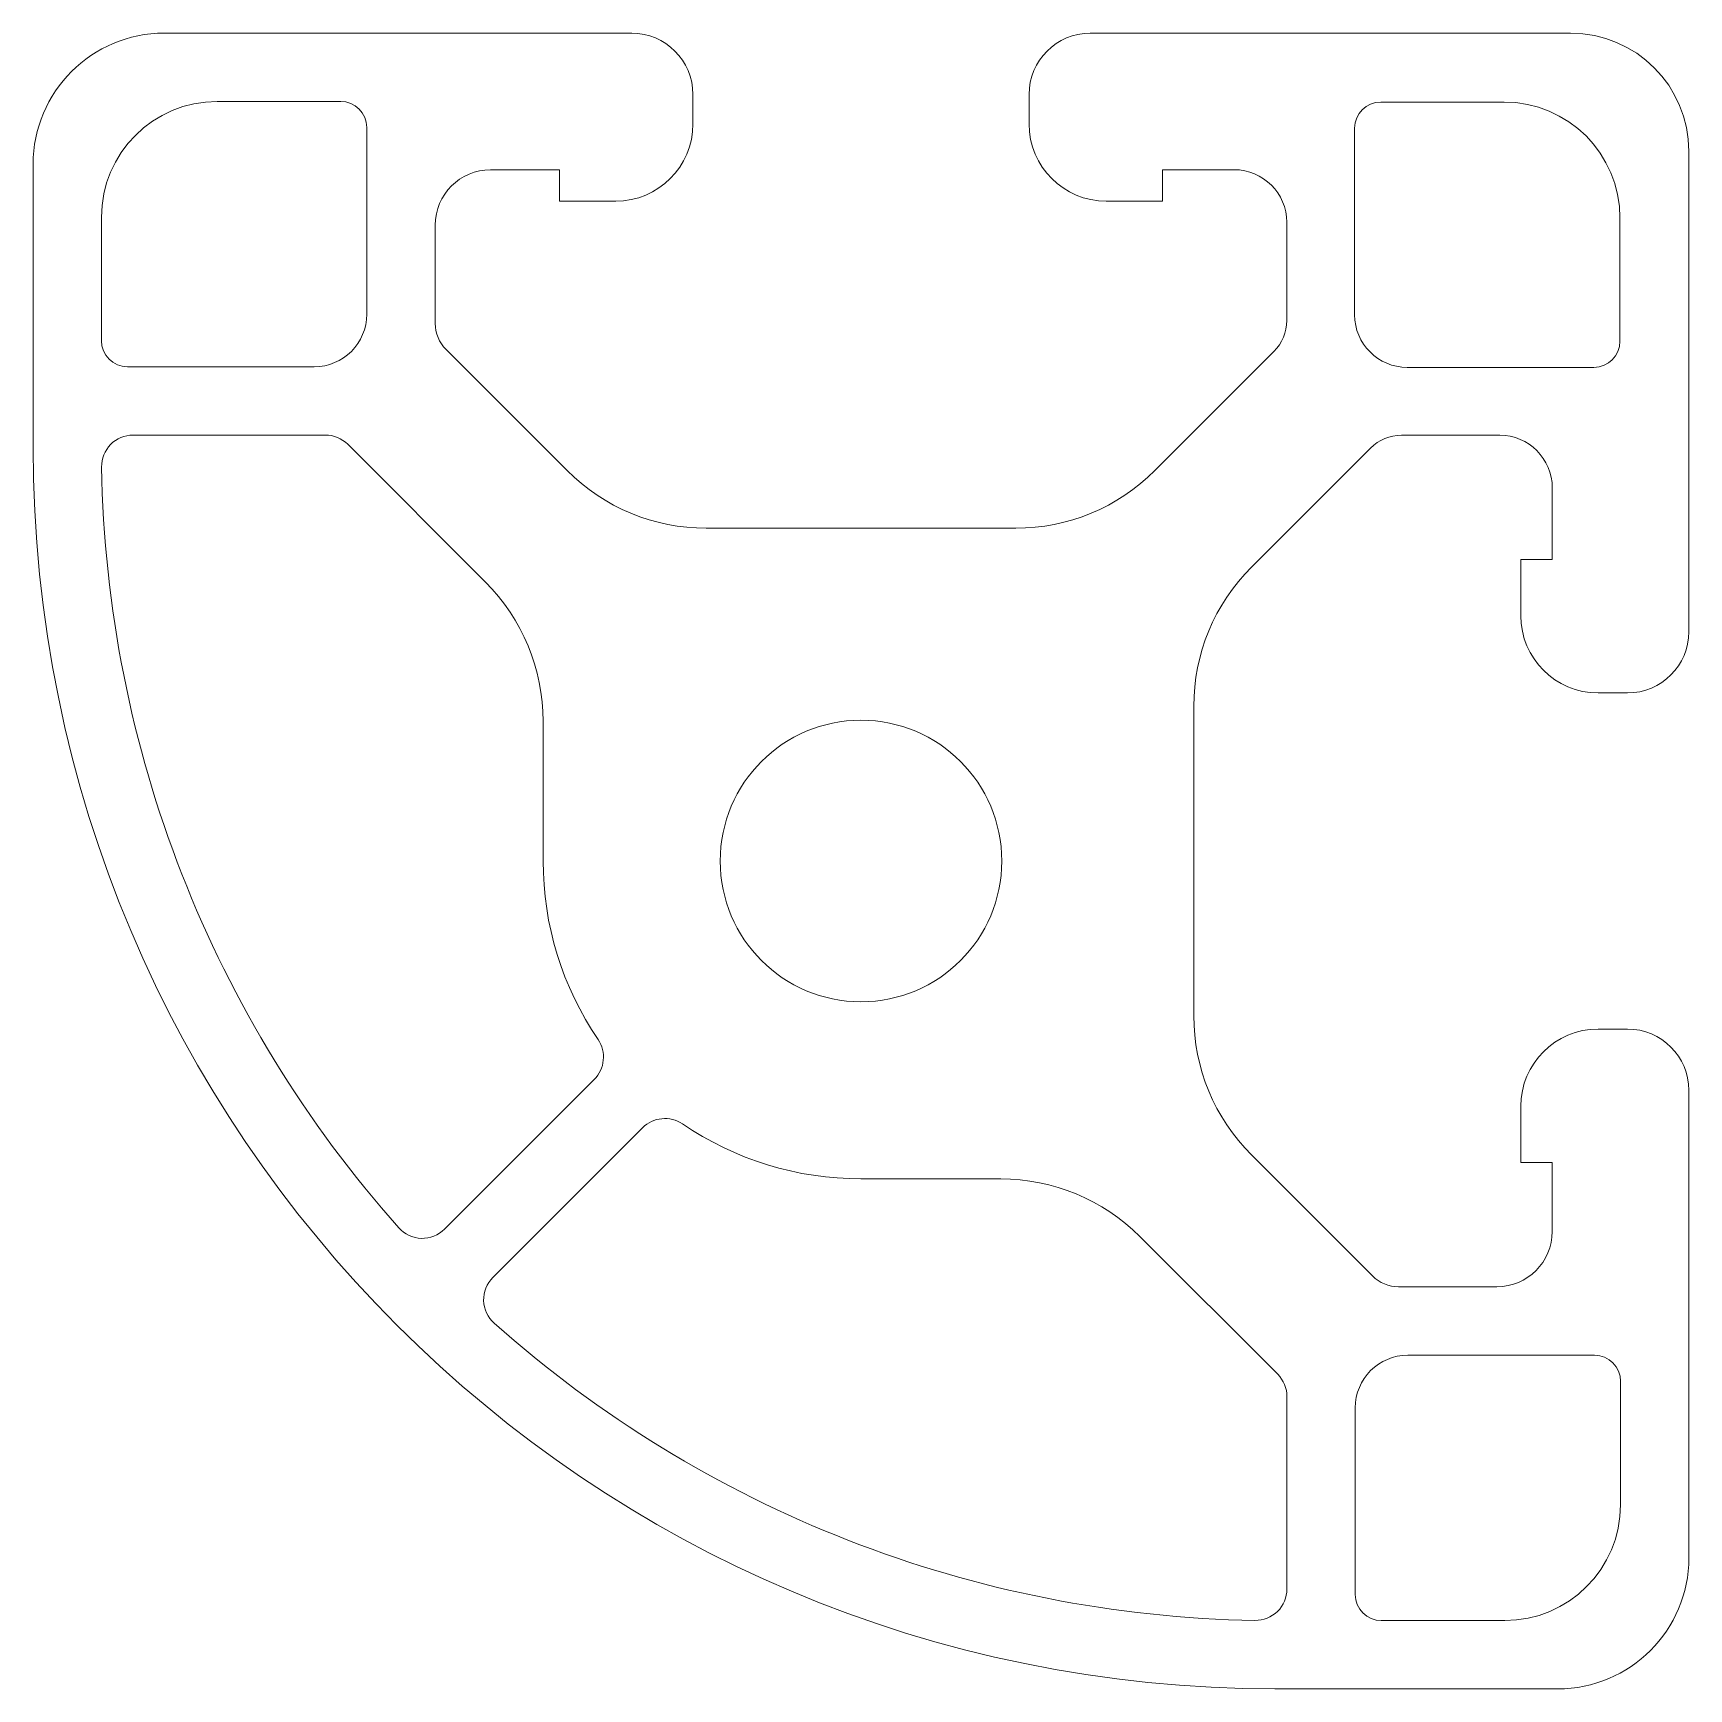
# Model space of a CAD drawing. Header units: millimetres. Extents: x -20 to 20, y -20 to 20.
import ezdxf

# ---------------------------------------------------------------- set-up
doc = ezdxf.new("R2010")
doc.units = ezdxf.units.MM

msp = doc.modelspace()

# ---------------------------------------------------------------- linework, layer by layer
at = {"color": 7, "linetype": 'Continuous', "lineweight": 15}
for p, q in [((-5.54, 20), (-16.833, 20)), ((17.142, 20), (5.54, 20)), ((-4.06, 17.805), (-4.06, 18.52)), ((4.06, 18.52), (4.06, 17.805)), ((-12.57, 18.35), (-15.55, 18.35)), ((15.535, 18.335), (12.555, 18.335)), ((-11.94, 13.21), (-11.94, 17.72)), ((11.925, 17.705), (11.925, 13.195)), ((-20, 16.833), (-20, 10)), ((20, 5.54), (20, 17.142)), ((-8.948, 16.7), (-7.281, 16.7)), ((-7.281, 16.7), (-7.281, 15.94)), ((7.281, 15.94), (7.281, 16.7)), ((7.281, 16.7), (9.015, 16.7)), ((-7.281, 15.94), (-5.925, 15.94)), ((5.925, 15.94), (7.281, 15.94)), ((-18.35, 15.55), (-18.35, 12.57)), ((-10.285, 12.987), (-10.285, 15.363)), ((10.285, 15.43), (10.285, 13.054)), ((18.335, 12.555), (18.335, 15.535)), ((-7.098, 9.431), (-10.024, 12.358)), ((9.977, 12.311), (7.098, 9.431)), ((-17.72, 11.94), (-13.21, 11.94)), ((13.195, 11.925), (17.705, 11.925)), ((-12.938, 10.29), (-17.586, 10.29)), ((-9.071, 6.737), (-12.401, 10.067)), ((13.054, 10.285), (15.43, 10.285)), ((9.431, 7.098), (12.311, 9.977)), ((16.7, 9.015), (16.7, 7.281)), ((3.739, 8.04), (-3.739, 8.04)), ((16.7, 7.281), (15.94, 7.281)), ((15.94, 7.281), (15.94, 5.925)), ((17.805, 4.06), (18.52, 4.06)), ((8.04, -3.739), (8.04, 3.739)), ((-7.679, 0), (-7.679, 3.378)), ((18.52, -4.06), (17.805, -4.06)), ((-10.06, -8.894), (-6.445, -5.278)), ((20, -16.833), (20, -5.54)), ((15.94, -5.925), (15.94, -7.281)), ((-5.278, -6.445), (-8.894, -10.06)), ((12.358, -10.024), (9.431, -7.098)), ((15.94, -7.281), (16.7, -7.281)), ((16.7, -7.281), (16.7, -8.948)), ((3.378, -7.679), (0, -7.679)), ((10.067, -12.401), (6.737, -9.071)), ((15.363, -10.285), (12.987, -10.285)), ((17.72, -11.94), (13.21, -11.94)), ((18.35, -15.55), (18.35, -12.57)), ((10.29, -17.586), (10.29, -12.938)), ((11.94, -13.21), (11.94, -17.72)), ((12.57, -18.35), (15.55, -18.35)), ((10, -20), (16.833, -20))]:
    msp.add_line(p, q, dxfattribs=at)
msp.add_circle((0, 0), 3.4, dxfattribs=at)
for centre, radius, start, end in [((-5.54, 18.52), 1.48, 0, 90), ((5.54, 18.52), 1.48, 90, 180), ((-16.833, 16.833), 3.167, 90, 180), ((17.142, 17.142), 2.858, 0, 90), ((-15.55, 15.55), 2.8, 90, 180), ((-12.57, 17.72), 0.63, 0, 90), ((12.555, 17.705), 0.63, 90, 180), ((15.535, 15.535), 2.8, 0, 90), ((-5.925, 17.805), 1.865, 270, 0), ((5.925, 17.805), 1.865, 180, 270), ((-8.948, 15.363), 1.337, 90, 180), ((9.015, 15.43), 1.27, 0, 90), ((-13.21, 13.21), 1.27, 270, 0), ((-9.395, 12.987), 0.89, 180, 225), ((9.234, 13.054), 1.051, 315, 0), ((13.195, 13.195), 1.27, 180, 270), ((-17.72, 12.57), 0.63, 180, 270), ((17.705, 12.555), 0.63, 270, 0), ((-17.586, 9.53), 0.76, 90, 180.9762), ((-12.938, 9.53), 0.76, 45, 90), ((13.054, 9.234), 1.051, 90, 135), ((15.43, 9.015), 1.27, 0, 90), ((10, 10), 30, 180, 270), ((10, 10), 28.35, 180.9762, 221.7066), ((-3.739, 12.79), 4.75, 225, 270), ((3.739, 12.79), 4.75, 270, 315), ((12.79, 3.739), 4.75, 135, 180), ((-12.429, 3.378), 4.75, 0, 45), ((17.805, 5.925), 1.865, 180, 270), ((18.52, 5.54), 1.48, 270, 0), ((0, 0), 7.679, 180, 214.1749), ((12.79, -3.739), 4.75, 180, 225), ((-6.982, -4.741), 0.76, 315, 34.1749), ((17.805, -5.925), 1.865, 90, 180), ((18.52, -5.54), 1.48, 0, 90), ((-4.741, -6.982), 0.76, 55.8251, 135), ((0, 0), 7.679, 235.8251, 270), ((3.378, -12.429), 4.75, 45, 90), ((-10.598, -8.356), 0.76, 221.7066, 315), ((15.363, -8.948), 1.337, 270, 0), ((-8.356, -10.598), 0.76, 135, 228.2934), ((12.987, -9.395), 0.89, 225, 270), ((10, 10), 28.35, 228.2934, 269.0238), ((13.21, -13.21), 1.27, 90, 180), ((17.72, -12.57), 0.63, 0, 90), ((9.53, -12.938), 0.76, 0, 45), ((15.55, -15.55), 2.8, 270, 0), ((16.833, -16.833), 3.167, 270, 0), ((9.53, -17.586), 0.76, 269.0238, 0), ((12.57, -17.72), 0.63, 180, 270)]:
    msp.add_arc(centre, radius, start, end, dxfattribs=at)

doc.saveas('drawing.dxf')
